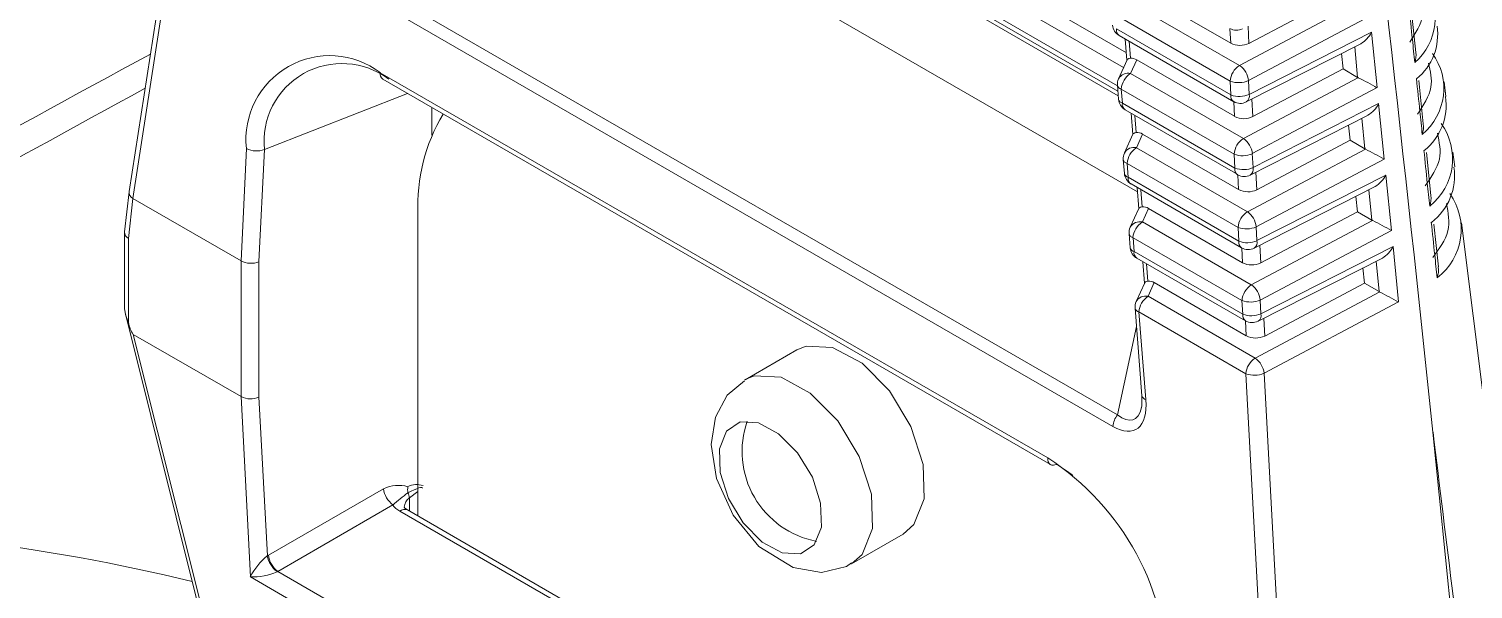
# Model space of a CAD drawing. Extents: x 8 to 113, y 2 to 87.
# Drawn here: x 77.935 to 79.021, y 71.122 to 71.543 of the extents above; entities that cross this region are included whole.
import ezdxf

# ---------------------------------------------------------------- set-up
doc = ezdxf.new("R2010")
doc.units = 0
doc.header["$MEASUREMENT"] = 0
doc.layers.add('OBJECT', color=7, linetype='CONTINUOUS')

msp = doc.modelspace()

# ---------------------------------------------------------------- linework, layer by layer
at = {"layer": 'OBJECT', "linetype": 'Continuous', "lineweight": 15}
for p, q in [((78.7534, 71.5007), (78.3103, 71.7565)), ((78.3245, 71.7645), (78.758, 71.5143)), ((78.3098, 71.7529), (78.7537, 71.4966)), ((78.313, 71.7477), (78.754, 71.4931)), ((78.7601, 71.5255), (78.3635, 71.7544)), ((78.0601, 71.7436), (78.0101, 71.4211)), ((78.0629, 71.7385), (78.0129, 71.4159)), ((78.7684, 71.4208), (78.318, 71.6808)), ((78.1581, 71.5968), (78.7534, 71.2532)), ((78.7499, 71.2445), (78.1545, 71.5882)), ((78.7634, 71.576), (78.8386, 71.5327)), ((78.7588, 71.5658), (78.8452, 71.516)), ((78.8452, 71.516), (78.9292, 71.5605)), ((78.8523, 71.5325), (78.9176, 71.5671)), ((78.8382, 71.5042), (78.7518, 71.554)), ((78.9432, 71.553), (78.8519, 71.5046)), ((78.9777, 71.5258), (78.9743, 71.5585)), ((78.7527, 71.5434), (78.8387, 71.4938)), ((78.8386, 71.5327), (78.838, 71.5436)), ((78.8516, 71.5456), (78.8523, 71.5325)), ((78.8524, 71.4941), (78.9444, 71.5409)), ((78.9444, 71.5409), (78.9486, 71.4993)), ((78.7547, 71.5384), (78.8408, 71.4887)), ((78.7593, 71.5358), (78.7605, 71.52)), ((78.7621, 71.5342), (78.7631, 71.5213)), ((78.8503, 71.4885), (78.9364, 71.5323)), ((78.934, 71.507), (78.9318, 71.5299)), ((78.7606, 71.5201), (78.7542, 71.5059)), ((78.7679, 71.5202), (78.7632, 71.51)), ((78.7679, 71.5202), (78.8415, 71.4777)), ((78.923, 71.5134), (78.9218, 71.5249)), ((78.1989, 71.5105), (78.701, 71.2207)), ((78.7632, 71.51), (78.8481, 71.4609)), ((78.8481, 71.4609), (78.9346, 71.5068)), ((78.8552, 71.4775), (78.923, 71.5134)), ((78.934, 71.507), (78.923, 71.5134)), ((78.201, 71.5055), (78.703, 71.2157)), ((78.7533, 71.501), (78.7542, 71.4905)), ((78.8411, 71.4492), (78.7562, 71.4982)), ((78.7562, 71.4982), (78.7571, 71.4876)), ((78.8387, 71.4938), (78.8382, 71.5042)), ((78.8519, 71.5046), (78.8524, 71.4941)), ((78.9486, 71.4993), (78.8548, 71.4496)), ((78.9834, 71.472), (78.98, 71.5045)), ((79.0004, 71.4926), (78.999, 71.5036)), ((78.2195, 71.4948), (78.1119, 71.4527)), ((78.2379, 71.4636), (78.2379, 71.4842)), ((78.7571, 71.4876), (78.8417, 71.4388)), ((78.8415, 71.4777), (78.8409, 71.4887)), ((78.8545, 71.4906), (78.8552, 71.4775)), ((78.8554, 71.4392), (78.9498, 71.4872)), ((78.9498, 71.4872), (78.954, 71.4455)), ((78.7591, 71.4826), (78.8438, 71.4338)), ((78.7637, 71.48), (78.7649, 71.4641)), ((78.7665, 71.4784), (78.7675, 71.4655)), ((78.8533, 71.4335), (78.9418, 71.4785)), ((78.9394, 71.4533), (78.9371, 71.4762)), ((78.765, 71.4643), (78.7586, 71.4501)), ((78.7723, 71.4643), (78.7677, 71.4541)), ((78.7723, 71.4643), (78.8445, 71.4226)), ((78.9284, 71.4597), (78.9272, 71.4711)), ((78.0943, 71.3689), (78.0984, 71.4535)), ((78.1119, 71.4527), (78.1078, 71.3684)), ((78.7677, 71.4541), (78.8511, 71.4059)), ((78.8511, 71.4059), (78.9399, 71.453)), ((78.8582, 71.4225), (78.9284, 71.4597)), ((78.9394, 71.4533), (78.9284, 71.4597)), ((78.7578, 71.4452), (78.7586, 71.4347)), ((78.8441, 71.3941), (78.7607, 71.4423)), ((78.7607, 71.4423), (78.7615, 71.4318)), ((78.8417, 71.4388), (78.8411, 71.4492)), ((78.8548, 71.4496), (78.8554, 71.4392)), ((78.954, 71.4455), (78.8578, 71.3945)), ((78.989, 71.4182), (78.9857, 71.4505)), ((79.007, 71.4396), (79.0056, 71.4506)), ((78.7615, 71.4318), (78.8446, 71.3838)), ((78.8445, 71.4226), (78.8439, 71.4337)), ((78.8575, 71.4356), (78.8582, 71.4225)), ((78.8583, 71.3842), (78.9552, 71.4335)), ((78.9552, 71.4335), (78.9594, 71.3918)), ((78.0101, 71.421), (78.0067, 71.3907)), ((78.7636, 71.4268), (78.8467, 71.3788)), ((78.7681, 71.4242), (78.7694, 71.4082)), ((78.7709, 71.4225), (78.7719, 71.4096)), ((78.8562, 71.3785), (78.9472, 71.4248)), ((78.9448, 71.3996), (78.9425, 71.4224)), ((78.013, 71.4159), (78.0096, 71.3858)), ((78.0129, 71.4159), (78.013, 71.4159)), ((78.0943, 71.3689), (78.013, 71.4159)), ((78.7694, 71.4084), (78.763, 71.3942)), ((78.7767, 71.4084), (78.7721, 71.3982)), ((78.7767, 71.4084), (78.8474, 71.3676)), ((78.9338, 71.4059), (78.9326, 71.4174)), ((78.2273, 71.4044), (78.2273, 71.1771)), ((78.7721, 71.3982), (78.854, 71.3509)), ((78.854, 71.3509), (78.9453, 71.3993)), ((78.8611, 71.3674), (78.9338, 71.4059)), ((78.9448, 71.3996), (78.9338, 71.4059)), ((78.0067, 71.3903), (78.0067, 71.3329)), ((78.7622, 71.3893), (78.763, 71.3788)), ((78.847, 71.3391), (78.7651, 71.3864)), ((78.7651, 71.3864), (78.7659, 71.376)), ((78.8446, 71.3838), (78.8441, 71.3941)), ((78.8578, 71.3945), (78.8583, 71.3842)), ((78.9594, 71.3918), (78.8607, 71.3395)), ((78.9947, 71.3644), (78.9914, 71.3965)), ((78.0096, 71.3858), (78.0096, 71.3225)), ((78.7659, 71.376), (78.8476, 71.3288)), ((78.8474, 71.3676), (78.8468, 71.3787)), ((78.8604, 71.3807), (78.8611, 71.3674)), ((78.8613, 71.3292), (78.9606, 71.3797)), ((78.9606, 71.3797), (78.9648, 71.3381)), ((78.0943, 71.2669), (78.0943, 71.3689)), ((78.1078, 71.3684), (78.1078, 71.2667)), ((78.768, 71.371), (78.8496, 71.3238)), ((78.7725, 71.3683), (78.7738, 71.3523)), ((78.7753, 71.3667), (78.7763, 71.3537)), ((78.8592, 71.3236), (78.9526, 71.3711)), ((78.9502, 71.3458), (78.9479, 71.3687)), ((78.9391, 71.3522), (78.938, 71.3637)), ((78.7739, 71.3525), (78.7674, 71.3383)), ((78.7811, 71.3526), (78.7765, 71.3423)), ((78.7811, 71.3526), (78.8503, 71.3126)), ((78.857, 71.2959), (78.9507, 71.3456)), ((78.8641, 71.3124), (78.9391, 71.3522)), ((78.9502, 71.3458), (78.9391, 71.3522)), ((78.7666, 71.3334), (78.7718, 71.2675)), ((78.7765, 71.3423), (78.857, 71.2959)), ((78.8476, 71.3288), (78.847, 71.3391)), ((78.8607, 71.3395), (78.8613, 71.3292)), ((78.9648, 71.3381), (78.8637, 71.2845)), ((78.0071, 71.3301), (78.0761, 71.054)), ((78.7747, 71.2646), (78.7695, 71.3306)), ((78.85, 71.2841), (78.7695, 71.3306)), ((78.8503, 71.3126), (78.8497, 71.3238)), ((78.8634, 71.3257), (78.8641, 71.3124)), ((78.0133, 71.3136), (78.0784, 71.0534)), ((78.0133, 71.3136), (78.0943, 71.2669)), ((78.7677, 71.3197), (78.7534, 71.2532)), ((78.5122, 71.302), (78.4733, 71.2796)), ((78.85, 71.2841), (78.8694, 70.9215)), ((78.8831, 70.9221), (78.8637, 71.2845)), ((78.7718, 71.2676), (78.7718, 71.2675)), ((78.1014, 71.1312), (78.0943, 71.2669)), ((78.0943, 71.2669), (78.0943, 71.2669)), ((78.1078, 71.2667), (78.1141, 71.1471)), ((78.9906, 71.2402), (79.0157, 70.9902)), ((78.1149, 71.1476), (78.2014, 71.1976)), ((78.2273, 71.1954), (78.2209, 71.1907)), ((78.2085, 71.1854), (78.1219, 71.1354)), ((78.786, 70.8504), (78.2137, 71.1807)), ((78.7858, 70.8546), (78.2194, 71.1816)), ((78.2209, 71.1907), (78.2209, 71.1807)), ((78.5533, 71.141), (78.5922, 71.1635)), ((78.794, 70.7314), (78.1014, 71.1312)), ((78.1219, 71.1354), (78.7864, 70.7518))]:
    msp.add_line(p, q, dxfattribs=at)
at = {"layer": 'OBJECT', "linetype": 'Continuous', "lineweight": 15, "flags": 128}
for points in [[(79.0553, 71.0469), (79.0297, 71.2577), (79.0122, 71.3976)], [(78.5981, 71.2444), (78.582, 71.2711), (78.5613, 71.292), (78.5392, 71.3038), (78.5192, 71.3049), (78.5122, 71.302)], [(78.473, 71.2787), (78.4598, 71.2679), (78.4511, 71.2514), (78.4479, 71.2309), (78.4518, 71.2052), (78.4643, 71.1776), (78.4837, 71.1542), (78.5095, 71.1383), (78.5309, 71.1347), (78.5497, 71.1392), (78.5533, 71.1419)], [(78.4729, 71.2794), (78.4803, 71.2824), (78.5004, 71.2814), (78.5224, 71.2695), (78.5431, 71.2486), (78.5592, 71.2219)], [(78.7718, 71.2675), (78.7716, 71.2597), (78.7712, 71.2583)], [(78.4608, 71.1902), (78.4719, 71.1719), (78.4861, 71.1575), (78.5013, 71.1494), (78.5151, 71.1487), (78.5254, 71.1555), (78.5308, 71.1688), (78.5302, 71.1867), (78.524, 71.2062), (78.5129, 71.2246), (78.4986, 71.2389), (78.4835, 71.2471), (78.4697, 71.2478), (78.4593, 71.241), (78.454, 71.2276), (78.4545, 71.2098), (78.4608, 71.1902)], [(78.5922, 71.1635), (78.6003, 71.1706), (78.608, 71.19), (78.6073, 71.2159), (78.5981, 71.2444)], [(78.5592, 71.2219), (78.5684, 71.1935), (78.5691, 71.1676), (78.5614, 71.1481), (78.5535, 71.1412)], [(78.2194, 71.1816), (78.2175, 71.183), (78.217, 71.1837), (78.217, 71.1837)]]:
    msp.add_lwpolyline(points, dxfattribs=at)
at = {"layer": 'OBJECT', "linetype": 'Continuous', "lineweight": 15}
for centre, radius, start, end in [((29.3358, 65.9933), 49.9313, 6.03196, 6.73483), ((78.9482, 71.5515), 0.0441, 310.7537, 36.2487), ((78.7597, 71.5471), 0.01, 184.5197, 240.0027), ((78.7576, 71.5425), 0.00502, 169.6383, 235.0589), ((78.8429, 71.5524), 0.01, 240.0027, 296.9627), ((78.9259, 71.55), 0.0206, 300.5902, 333.8157), ((78.9514, 71.5392), 0.0428, 308.927, 8.5442), ((78.8456, 71.5463), 0.0153, 242.6635, 296.0095), ((91.8552, 46.0526), 28.9838, 118.4982, 120.04568), ((78.161, 71.4603), 0.063, 52.9513, 186.1916), ((78.1702, 71.4588), 0.0586, 53.0744, 186.0028), ((78.7638, 71.5139), 0.00743, 57.0568, 95.5703), ((78.9598, 71.5236), 0.0181, 342.1048, 6.9291), ((78.9541, 71.4986), 0.0447, 309.5448, 36.167), ((78.2039, 71.5097), 0.00506, 169.9873, 234.7098), ((78.7633, 71.5018), 0.01, 155.6929, 184.5197), ((78.7614, 71.5019), 0.00822, 76.8699, 150.9512), ((78.7717, 71.497), 0.0155, 123.0501, 175.4933), ((78.8536, 71.503), 0.0155, 123.0501, 175.4933), ((78.8356, 71.5026), 0.0165, 6.7645, 54.1456), ((78.939, 71.5157), 0.00998, 240.0311, 243.3981), ((78.7629, 71.1681), 0.3796, 60.7194, 63.1237), ((92.5749, 44.8595), 30.3551, 118.64722, 120.05348), ((78.7571, 71.502), 0.00391, 194.0462, 256.9454), ((78.8446, 71.5215), 0.0185, 249.805, 293.3715), ((78.7641, 71.4913), 0.01, 184.5197, 240.0027), ((78.758, 71.4914), 0.00391, 194.0462, 256.9454), ((78.762, 71.4867), 0.00502, 169.6383, 235.0589), ((78.8451, 71.5111), 0.0185, 249.805, 293.3715), ((78.8438, 71.4929), 0.00517, 170.6967, 234.0005), ((78.8458, 71.4974), 0.01, 240.0027, 296.9627), ((78.8473, 71.4928), 0.00527, 304.6946, 14.4261), ((78.9313, 71.4963), 0.0206, 300.5902, 333.8157), ((78.9575, 71.486), 0.0431, 307.8041, 8.7444), ((78.3616, 71.4103), 0.1344, 149.0903, 182.535), ((78.8485, 71.4912), 0.0153, 242.6635, 296.0095), ((78.7682, 71.4581), 0.00743, 57.0568, 95.5703), ((78.9656, 71.4698), 0.0179, 341.3813, 6.9707), ((78.9601, 71.4457), 0.0453, 308.3615, 36.0189), ((78.106, 71.4679), 0.0163, 242.1941, 291.2169), ((78.7658, 71.4461), 0.00822, 76.8699, 150.9512), ((78.7761, 71.4411), 0.0155, 123.0501, 175.4933), ((78.8566, 71.448), 0.0155, 123.0501, 175.4933), ((78.8385, 71.4476), 0.0165, 6.7645, 54.1456), ((78.9444, 71.4619), 0.00998, 240.0311, 243.3981), ((78.7683, 71.1144), 0.3796, 60.7194, 63.1237), ((78.7677, 71.4459), 0.01, 155.6929, 184.5197), ((78.7615, 71.4461), 0.00391, 194.0462, 256.9454), ((78.8475, 71.4665), 0.0185, 249.805, 293.3715), ((78.7686, 71.4354), 0.01, 184.5197, 240.0027), ((78.7624, 71.4356), 0.00391, 194.0462, 256.9454), ((78.7664, 71.4309), 0.00502, 169.6383, 235.0589), ((78.8468, 71.4379), 0.00517, 170.6967, 234.0005), ((78.8481, 71.4561), 0.0185, 249.805, 293.3715), ((78.8488, 71.4424), 0.01, 240.0027, 296.9627), ((78.8503, 71.4378), 0.00527, 304.6946, 14.4261), ((78.9367, 71.4426), 0.0206, 300.5902, 333.8157), ((78.9634, 71.4328), 0.0435, 306.7493, 8.8334), ((78.0157, 71.4207), 0.0056, 175.9206, 240.2862), ((78.8515, 71.4362), 0.0153, 242.6635, 296.0095), ((78.966, 71.3927), 0.0459, 307.2043, 35.815), ((78.7727, 71.4022), 0.00743, 57.0568, 95.5703), ((78.9714, 71.416), 0.0178, 340.6672, 6.9929), ((78.7702, 71.3902), 0.00822, 76.8699, 150.9512), ((78.7805, 71.3852), 0.0155, 123.0501, 175.4933), ((78.8595, 71.3929), 0.0155, 123.0501, 175.4933), ((78.8414, 71.3926), 0.0165, 6.7645, 54.1456), ((78.9498, 71.4082), 0.00998, 240.0311, 243.3981), ((78.7737, 71.0607), 0.3796, 60.7194, 63.1237), ((78.0119, 71.3905), 0.00523, 178.1117, 243.6607), ((78.7721, 71.3901), 0.01, 155.6929, 184.5197), ((78.766, 71.3902), 0.00391, 194.0462, 256.9454), ((78.8505, 71.4115), 0.0185, 249.805, 293.3715), ((78.773, 71.3796), 0.01, 184.5197, 240.0027), ((78.7668, 71.3798), 0.00391, 194.0462, 256.9454), ((78.7708, 71.3751), 0.00502, 169.6383, 235.0589), ((78.851, 71.4011), 0.0185, 249.805, 293.3715), ((78.8497, 71.383), 0.00517, 170.6967, 234.0005), ((78.8517, 71.3874), 0.01, 240.0027, 296.9627), ((78.8532, 71.3829), 0.00527, 304.6946, 14.4261), ((78.9421, 71.3888), 0.0206, 300.5902, 333.8157), ((78.1016, 71.383), 0.0159, 242.5078, 292.7779), ((78.8544, 71.3812), 0.0153, 242.6635, 296.0095), ((78.9771, 71.3622), 0.0177, 339.963, 6.9975), ((78.7771, 71.3463), 0.00743, 57.0568, 95.5703), ((78.8625, 71.3379), 0.0155, 123.0501, 175.4933), ((78.8444, 71.3376), 0.0165, 6.7645, 54.1456), ((78.9552, 71.3545), 0.00998, 240.0311, 243.3981), ((78.7791, 71.0069), 0.3796, 60.7194, 63.1237), ((78.041, 71.3367), 0.0344, 186.225, 204.2893), ((78.7766, 71.3342), 0.01, 155.6929, 184.5197), ((78.7704, 71.3344), 0.00391, 194.0462, 256.9454), ((78.7746, 71.3343), 0.00822, 76.8699, 150.9512), ((78.7849, 71.3293), 0.0155, 123.0501, 175.4933), ((78.8534, 71.3565), 0.0185, 249.805, 293.3715), ((78.0353, 71.328), 0.0263, 192.056, 213.2164), ((78.8527, 71.328), 0.00517, 170.6967, 234.0005), ((78.854, 71.3462), 0.0185, 249.805, 293.3715), ((78.8546, 71.3325), 0.01, 240.0027, 296.9627), ((78.8562, 71.3279), 0.00527, 304.6946, 14.4261), ((78.8574, 71.3262), 0.0153, 242.6635, 296.0095), ((78.8654, 71.2829), 0.0155, 123.0501, 175.4933), ((78.8473, 71.2825), 0.0165, 6.7645, 54.1456), ((78.8563, 71.3014), 0.0185, 249.805, 293.3715), ((78.7756, 71.2684), 0.00391, 194.0462, 256.9454), ((78.1012, 71.2804), 0.0152, 243.1253, 295.8657), ((78.54, 71.2257), 0.0689, 160.7331, 259.2615), ((78.7655, 71.2432), 0.0156, 140.4501, 175.32), ((78.706, 71.2198), 0.00506, 169.9873, 234.7098), ((78.5931, 71.0542), 0.1984, 359.7556, 57.0723), ((78.7051, 71.2199), 0.00463, 243.9451, 300.5068), ((78.2127, 71.1741), 0.026, 74.2503, 115.5776), ((78.2197, 71.2), 0.0184, 187.4741, 232.5259), ((78.3362, 71.0404), 0.1932, 127.0525, 131.3957), ((78.2333, 71.1971), 0.0137, 171.481, 190.4599), ((78.2265, 71.1851), 0.0156, 72.1686, 115.8006), ((78.2089, 71.1895), 0.012, 5.4297, 25.1038), ((78.2217, 71.1952), 0.0166, 216.6186, 241.0611), ((78.2172, 71.1769), 0.00516, 65.4903, 132.3596), ((78.2263, 71.1831), 0.00929, 125.6581, 176.1721), ((77.703, 69.66), 1.5101, 76.4171, 102.6307), ((78.1262, 71.1279), 0.0227, 120.0101, 122.4477), ((78.1331, 71.15), 0.0184, 187.4741, 232.5259), ((78.1479, 71.1071), 0.0525, 130.2472, 152.56), ((78.1334, 71.1509), 0.0197, 190.9954, 232.7873), ((78.1026, 71.1781), 0.0469, 268.4701, 293.6856), ((78.1272, 71.1248), 0.0118, 116.1761, 118.6085)]:
    msp.add_arc(centre, radius, start, end, dxfattribs=at)
for centre, major_axis, ratio, start_param, end_param in [((78.7707, 71.5182), (0.0101, -0.0018), 0.278097, 2.464366, 3.212944), ((78.7751, 71.4623), (0.0101, -0.0018), 0.278097, 2.464366, 3.212944), ((78.7795, 71.4064), (0.0101, -0.0018), 0.278097, 2.464366, 3.212944), ((78.7839, 71.3506), (0.0101, -0.0018), 0.278097, 2.464366, 3.212944), ((78.7413, 71.2904), (-0.0259, 0.0483), 0.443439, 2.520069, 3.931595), ((78.7483, 71.2941), (-0.017, 0.0446), 0.376367, 2.565584, 3.668339), ((77.9062, 66.6656), (-1.5893, 16.547), 0.094708, 4.96788, 4.983392), ((78.7027, 71.1115), (-0.0574, 0.1112), 0.603746, 5.381332, 5.522499), ((78.1281, 71.1307), (0.1026, 0.0676), 0.056086, 6.240544, 6.713246)]:
    msp.add_ellipse(centre, major_axis=major_axis, ratio=ratio, start_param=start_param, end_param=end_param, dxfattribs=at)
for points, knots in [([(78.9732, 71.5334), (78.9775, 71.5401), (78.9853, 71.5522), (78.9819, 71.5649), (78.9804, 71.5705)], [0, 0, 0, 0, 0.554142, 1, 1, 1, 1]), ([(78.977, 71.5181), (78.9764, 71.5238), (78.9749, 71.5378), (78.9735, 71.5518), (78.9726, 71.56)], [0, 0, 0, 0, 0.412464, 1, 1, 1, 1]), ([(78.9791, 71.4794), (78.9835, 71.4861), (78.9918, 71.4985), (78.9887, 71.5116), (78.9872, 71.5177)], [0, 0, 0, 0, 0.536697, 1, 1, 1, 1]), ([(78.9826, 71.4641), (78.982, 71.4699), (78.9806, 71.4838), (78.9791, 71.4978), (78.9782, 71.506)], [0, 0, 0, 0, 0.412497, 1, 1, 1, 1]), ([(78.9848, 71.4254), (78.9894, 71.4321), (78.9983, 71.4447), (78.9954, 71.4583), (78.994, 71.4649)], [0, 0, 0, 0, 0.520616, 1, 1, 1, 1]), ([(78.9882, 71.4101), (78.9876, 71.4159), (78.9861, 71.4298), (78.9847, 71.4438), (78.9839, 71.452)], [0, 0, 0, 0, 0.412528, 1, 1, 1, 1]), ([(78.9906, 71.3715), (78.9954, 71.3781), (79.0048, 71.391), (79.0021, 71.4051), (79.0008, 71.412)], [0, 0, 0, 0, 0.505748, 1, 1, 1, 1]), ([(78.9937, 71.3562), (78.9932, 71.3619), (78.9917, 71.3759), (78.9903, 71.3898), (78.9894, 71.398)], [0, 0, 0, 0, 0.412557, 1, 1, 1, 1])]:
    msp.add_open_spline(points, degree=3, knots=knots, dxfattribs=at)

doc.saveas('drawing.dxf')
